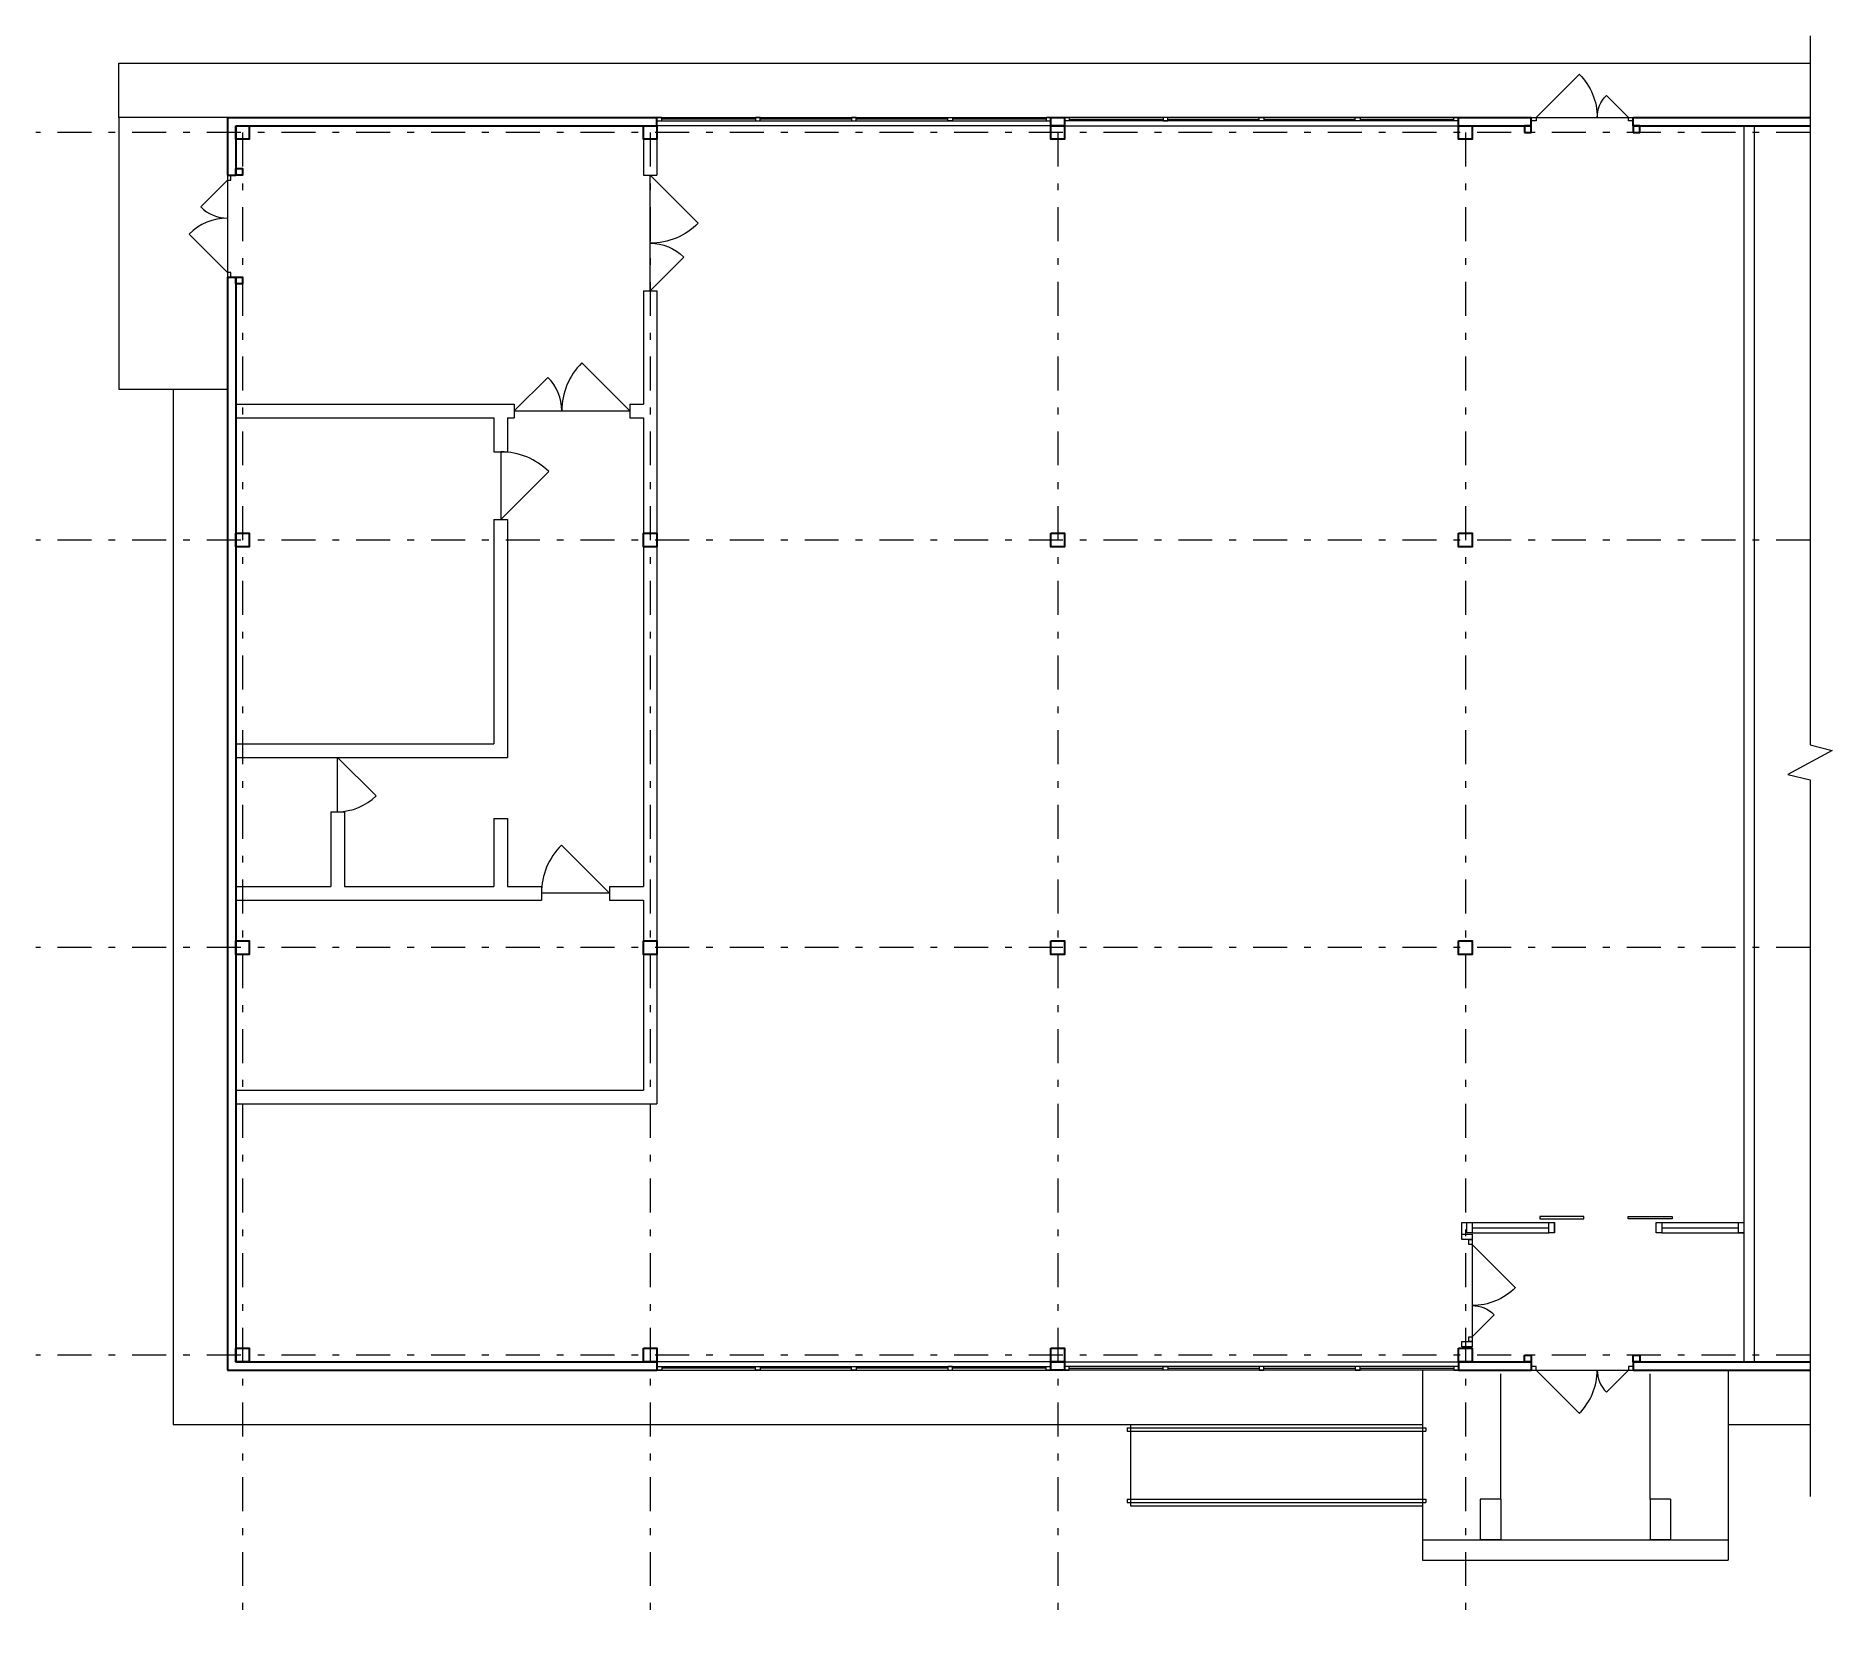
# Model space of a CAD drawing. Header units: metres. Extents: x 1.4 to 27.8, y 14.1 to 37.5.
import ezdxf

# ---------------------------------------------------------------- set-up
doc = ezdxf.new("R2010")
doc.units = ezdxf.units.M
doc.header["$MEASUREMENT"] = 0
doc.linetypes.add('( Dashdot )', pattern=[1.001, 0.5, -0.25, 0.001, -0.25])
doc.linetypes.add('DGN Style 3', pattern=[2.577698, 1.841213, -0.736485])

msp = doc.modelspace()

# ---------------------------------------------------------------- linework, layer by layer
at = {"color": 7, "linetype": 'Continuous', "lineweight": 0}
for p, q in [((27.47, 37.47), (27.47, 27.035)), ((2.575, 36.268), (2.575, 37.068)), ((2.575, 37.068), (27.47, 37.068)), ((4.175, 36.268), (2.575, 36.268)), ((2.575, 36.268), (2.575, 32.268)), ((11.945, 36.243), (10.565, 36.243)), ((13.36, 36.243), (12.015, 36.243)), ((14.775, 36.243), (13.43, 36.243)), ((16.225, 36.243), (14.845, 36.243)), ((16.565, 36.243), (17.945, 36.243)), ((18.015, 36.243), (19.36, 36.243)), ((19.43, 36.243), (20.775, 36.243)), ((20.845, 36.243), (22.225, 36.243)), ((23.435, 36.268), (24.795, 36.268)), ((10.565, 36.218), (16.225, 36.218)), ((22.225, 36.218), (16.565, 36.218)), ((4.175, 35.348), (4.175, 33.988)), ((10.395, 33.718), (10.395, 35.418)), ((10.395, 35.418), (11.103, 34.711)), ((10.395, 33.718), (10.89, 34.213)), ((10.095, 31.948), (9.388, 32.655)), ((2.575, 32.268), (4.175, 32.268)), ((3.375, 32.268), (3.375, 17.028)), ((8.395, 31.948), (8.89, 32.443)), ((8.395, 31.948), (10.095, 31.948)), ((8.195, 31.348), (8.195, 30.348)), ((8.195, 30.348), (8.903, 31.055)), ((27.47, 27.035), (27.793, 26.949)), ((5.795, 26.048), (5.795, 26.848)), ((5.795, 26.848), (6.361, 26.282)), ((27.793, 26.949), (27.142, 26.598)), ((27.142, 26.598), (27.47, 26.519)), ((27.47, 26.519), (27.47, 15.968)), ((9.795, 24.848), (9.088, 25.555)), ((9.795, 24.848), (8.795, 24.848)), ((22.345, 19.998), (23.625, 19.998)), ((22.345, 19.768), (22.345, 19.998)), ((22.495, 19.923), (23.625, 19.923)), ((25.285, 19.998), (26.495, 19.998)), ((25.285, 19.923), (26.415, 19.923)), ((22.495, 19.678), (22.495, 18.318)), ((10.565, 17.878), (16.225, 17.878)), ((11.945, 17.853), (10.565, 17.853)), ((13.36, 17.853), (12.015, 17.853)), ((14.775, 17.853), (13.43, 17.853)), ((16.225, 17.853), (14.845, 17.853)), ((22.225, 17.878), (16.565, 17.878)), ((16.565, 17.853), (17.945, 17.853)), ((18.015, 17.853), (19.36, 17.853)), ((19.43, 17.853), (20.775, 17.853)), ((20.845, 17.853), (22.225, 17.853)), ((21.765, 17.828), (21.765, 15.028)), ((23.435, 17.828), (24.795, 17.828)), ((26.265, 17.828), (26.265, 15.028)), ((3.375, 17.028), (21.765, 17.028)), ((17.415, 16.978), (21.815, 16.978)), ((17.415, 16.978), (17.415, 16.928)), ((17.415, 16.928), (21.815, 16.928)), ((17.465, 17.028), (17.465, 15.828)), ((21.815, 16.978), (21.815, 16.928)), ((26.265, 17.028), (27.47, 17.028)), ((17.415, 15.928), (21.815, 15.928)), ((17.415, 15.928), (17.415, 15.878)), ((17.415, 15.878), (21.815, 15.878)), ((21.815, 15.928), (21.815, 15.878)), ((17.465, 15.828), (21.765, 15.828)), ((21.765, 15.328), (26.265, 15.328)), ((21.765, 15.028), (26.265, 15.028))]:
    msp.add_line(p, q, dxfattribs=at)
at = {"color": 7, "linetype": 'Continuous', "lineweight": 13}
for p, q in [((23.435, 36.268), (24.073, 36.905)), ((24.795, 36.268), (24.471, 36.592)), ((26.495, 36.148), (26.495, 30.248)), ((26.645, 36.148), (26.645, 30.248)), ((10.295, 35.948), (10.295, 35.418)), ((10.495, 35.948), (10.495, 35.418)), ((4.175, 35.348), (3.779, 34.952)), ((10.295, 35.418), (10.495, 35.418)), ((4.175, 33.988), (3.61, 34.553)), ((10.295, 33.718), (10.495, 33.718)), ((10.295, 33.718), (10.295, 32.048)), ((10.495, 33.718), (10.495, 21.748)), ((4.295, 32.048), (8.395, 32.048)), ((8.395, 32.048), (8.395, 31.848)), ((10.095, 32.048), (10.095, 31.848)), ((10.095, 32.048), (10.295, 32.048)), ((4.295, 31.848), (8.095, 31.848)), ((8.095, 31.848), (8.095, 31.348)), ((8.295, 31.848), (8.395, 31.848)), ((8.295, 31.848), (8.295, 31.348)), ((10.095, 31.848), (10.295, 31.848)), ((10.295, 31.848), (10.295, 24.948)), ((8.095, 31.348), (8.295, 31.348)), ((8.095, 30.348), (8.295, 30.348)), ((8.095, 30.348), (8.095, 27.048)), ((8.295, 30.348), (8.295, 26.848)), ((26.495, 30.248), (26.495, 17.948)), ((26.645, 30.248), (26.645, 17.948)), ((4.295, 27.048), (8.095, 27.048)), ((4.295, 26.848), (8.295, 26.848)), ((5.695, 26.048), (5.695, 24.948)), ((5.695, 26.048), (5.895, 26.048)), ((5.895, 26.048), (5.895, 24.948)), ((8.095, 25.948), (8.095, 24.948)), ((8.095, 25.948), (8.295, 25.948)), ((8.295, 25.948), (8.295, 24.948)), ((4.295, 24.948), (5.695, 24.948)), ((5.895, 24.948), (8.095, 24.948)), ((8.295, 24.948), (8.795, 24.948)), ((8.795, 24.948), (8.795, 24.748)), ((9.795, 24.948), (9.795, 24.748)), ((9.795, 24.948), (10.295, 24.948)), ((4.295, 24.748), (8.795, 24.748)), ((9.795, 24.748), (10.295, 24.748)), ((10.295, 24.748), (10.295, 21.948)), ((4.295, 21.948), (10.295, 21.948)), ((4.295, 21.748), (10.495, 21.748)), ((22.495, 19.848), (23.625, 19.848)), ((23.705, 19.848), (23.705, 19.998)), ((25.205, 19.848), (25.205, 19.998)), ((25.285, 19.848), (26.495, 19.848)), ((22.495, 19.678), (23.133, 19.04)), ((22.495, 18.318), (22.82, 18.642)), ((23.435, 17.828), (24.073, 17.19)), ((24.795, 17.828), (24.471, 17.503))]:
    msp.add_line(p, q, dxfattribs=at)
at = {"color": 7, "linetype": 'Continuous', "lineweight": 30}
for p, q in [((4.175, 36.268), (10.495, 36.268)), ((4.175, 36.268), (4.175, 35.418)), ((10.495, 36.148), (10.495, 36.268)), ((22.295, 36.148), (22.295, 36.268)), ((22.295, 36.268), (23.365, 36.268)), ((23.365, 36.148), (23.365, 36.268)), ((24.865, 36.148), (24.865, 36.268)), ((24.865, 36.268), (27.47, 36.268)), ((4.295, 36.148), (10.495, 36.148)), ((4.295, 36.148), (4.295, 35.418)), ((22.295, 36.148), (23.365, 36.148)), ((24.865, 36.148), (27.47, 36.148)), ((4.175, 35.418), (4.295, 35.418)), ((4.175, 33.918), (4.295, 33.918)), ((4.175, 33.918), (4.175, 17.828)), ((4.295, 33.918), (4.295, 17.948)), ((4.175, 17.828), (10.495, 17.828)), ((4.295, 17.948), (10.495, 17.948)), ((10.495, 17.948), (10.495, 17.828)), ((22.295, 17.948), (23.365, 17.948)), ((22.295, 17.948), (22.295, 17.828)), ((22.295, 17.828), (23.365, 17.828)), ((23.365, 17.948), (23.365, 17.828)), ((24.865, 17.948), (24.865, 17.828)), ((24.865, 17.948), (27.47, 17.948)), ((24.865, 17.828), (27.47, 17.828))]:
    msp.add_line(p, q, dxfattribs=at)
at = {"color": 1, "linetype": '( Dashdot )', "lineweight": 0}
for p, q in [((27.47, 36.048), (1.354, 36.048)), ((4.395, 36.048), (4.395, 14.146)), ((10.395, 36.048), (10.395, 14.146)), ((16.395, 36.048), (16.395, 14.146)), ((22.395, 36.048), (22.395, 14.146)), ((27.47, 30.048), (1.354, 30.048)), ((27.47, 24.048), (1.354, 24.048)), ((27.47, 18.048), (1.354, 18.048))]:
    msp.add_line(p, q, dxfattribs=at)
at = {"color": 7, "linetype": 'DGN Style 3', "lineweight": 13}
for p, q in [((22.915, 15.928), (22.915, 17.828)), ((25.115, 15.928), (25.115, 17.828))]:
    msp.add_line(p, q, dxfattribs=at)
at = {"linetype": 'Continuous', "lineweight": 13}
for p, q in [((22.615, 15.928), (22.615, 15.328)), ((22.915, 15.928), (22.615, 15.928)), ((22.915, 15.928), (22.915, 15.328)), ((25.115, 15.928), (25.115, 15.328)), ((25.415, 15.928), (25.115, 15.928)), ((25.415, 15.928), (25.415, 15.328)), ((22.915, 15.328), (22.615, 15.328)), ((25.415, 15.328), (25.115, 15.328))]:
    msp.add_line(p, q, dxfattribs=at)
at = {"color": 7, "linetype": 'Continuous', "lineweight": 0, "extrusion": (0, 0, -1)}
for centre, radius, start, end in [((-23.435, 36.268), 0.901, 135, 180), ((-24.795, 36.268), 0.459, 0, 45), ((-10.395, 35.418), 1, 225, 270), ((-10.395, 33.718), 0.7, 90, 135), ((-22.495, 19.678), 0.901, 225, 270), ((-22.495, 18.318), 0.459, 90, 135)]:
    msp.add_arc(centre, radius, start, end, dxfattribs=at)
at = {"color": 7, "linetype": 'Continuous', "lineweight": 0}
for centre, radius, start, end in [((4.175, 35.348), 0.56, 225, 270), ((4.175, 33.988), 0.8, 90, 135), ((10.095, 31.948), 1, 135, 180), ((8.395, 31.948), 0.7, 0, 45), ((8.195, 30.348), 1, 45, 90), ((5.795, 26.848), 0.8, 270, 315), ((9.795, 24.848), 1, 135, 180), ((23.435, 17.828), 0.901, 315, 0), ((24.795, 17.828), 0.459, 180, 225)]:
    msp.add_arc(centre, radius, start, end, dxfattribs=at)
for points in [[(10.495, 36.268), (16.295, 36.268), (16.295, 36.148), (10.495, 36.148)], [(16.495, 36.148), (22.295, 36.148), (22.295, 36.268), (16.495, 36.268)], [(10.495, 17.828), (16.295, 17.828), (16.295, 17.948), (10.495, 17.948)], [(16.495, 17.948), (22.295, 17.948), (22.295, 17.828), (16.495, 17.828)]]:
    msp.add_3dface(points, dxfattribs=at)
at = {"color": 7, "linetype": 'Continuous', "lineweight": 13}
for points in [[(10.495, 36.268), (10.495, 36.218), (10.565, 36.218), (10.565, 36.268)], [(11.945, 36.268), (11.945, 36.218), (12.015, 36.218), (12.015, 36.268)], [(13.36, 36.268), (13.36, 36.218), (13.43, 36.218), (13.43, 36.268)], [(14.845, 36.268), (14.845, 36.218), (14.775, 36.218), (14.775, 36.268)], [(16.225, 36.268), (16.225, 36.218), (16.295, 36.218), (16.295, 36.268)], [(16.565, 36.268), (16.565, 36.218), (16.495, 36.218), (16.495, 36.268)], [(17.945, 36.268), (17.945, 36.218), (18.015, 36.218), (18.015, 36.268)], [(19.43, 36.268), (19.43, 36.218), (19.36, 36.218), (19.36, 36.268)], [(20.845, 36.268), (20.845, 36.218), (20.775, 36.218), (20.775, 36.268)], [(22.295, 36.268), (22.295, 36.218), (22.225, 36.218), (22.225, 36.268)], [(23.435, 36.268), (23.435, 36.218), (23.365, 36.218), (23.365, 36.268)], [(24.865, 36.268), (24.865, 36.218), (24.795, 36.218), (24.795, 36.268)], [(4.225, 35.418), (4.175, 35.418), (4.175, 35.348), (4.225, 35.348)], [(4.225, 33.988), (4.175, 33.988), (4.175, 33.918), (4.225, 33.918)], [(22.415, 19.848), (22.415, 19.998), (22.495, 19.998), (22.495, 19.848)], [(24.139, 20.089), (23.489, 20.089), (23.489, 20.054), (24.139, 20.054)], [(23.625, 19.848), (23.625, 19.998), (23.705, 19.998), (23.705, 19.848)], [(24.789, 20.089), (25.439, 20.089), (25.439, 20.054), (24.789, 20.054)], [(25.205, 19.848), (25.205, 19.998), (25.285, 19.998), (25.285, 19.848)], [(26.415, 19.848), (26.415, 19.998), (26.495, 19.998), (26.495, 19.848)], [(22.345, 19.828), (22.495, 19.828), (22.495, 19.748), (22.345, 19.748)], [(22.495, 19.678), (22.445, 19.678), (22.445, 19.748), (22.495, 19.748)], [(22.345, 18.248), (22.495, 18.248), (22.495, 18.168), (22.345, 18.168)], [(22.495, 18.248), (22.445, 18.248), (22.445, 18.318), (22.495, 18.318)], [(10.495, 17.828), (10.495, 17.878), (10.565, 17.878), (10.565, 17.828)], [(11.945, 17.828), (11.945, 17.878), (12.015, 17.878), (12.015, 17.828)], [(13.36, 17.828), (13.36, 17.878), (13.43, 17.878), (13.43, 17.828)], [(14.845, 17.828), (14.845, 17.878), (14.775, 17.878), (14.775, 17.828)], [(16.225, 17.828), (16.225, 17.878), (16.295, 17.878), (16.295, 17.828)], [(16.565, 17.828), (16.565, 17.878), (16.495, 17.878), (16.495, 17.828)], [(17.945, 17.828), (17.945, 17.878), (18.015, 17.878), (18.015, 17.828)], [(19.43, 17.828), (19.43, 17.878), (19.36, 17.878), (19.36, 17.828)], [(20.845, 17.828), (20.845, 17.878), (20.775, 17.878), (20.775, 17.828)], [(22.295, 17.828), (22.295, 17.878), (22.225, 17.878), (22.225, 17.828)], [(23.435, 17.828), (23.435, 17.878), (23.365, 17.878), (23.365, 17.828)], [(24.865, 17.828), (24.865, 17.878), (24.795, 17.878), (24.795, 17.828)]]:
    msp.add_3dface(points, dxfattribs=at)
at = {"color": 7, "linetype": 'Continuous', "lineweight": 30}
for points in [[(16.295, 36.268), (16.495, 36.268), (16.495, 36.148), (16.295, 36.148)], [(4.295, 36.148), (4.495, 36.148), (4.495, 35.948), (4.295, 35.948)], [(10.295, 36.148), (10.495, 36.148), (10.495, 35.948), (10.295, 35.948)], [(16.295, 36.148), (16.495, 36.148), (16.495, 35.948), (16.295, 35.948)], [(22.295, 36.148), (22.495, 36.148), (22.495, 35.948), (22.295, 35.948)], [(23.265, 36.048), (23.365, 36.048), (23.365, 36.148), (23.265, 36.148)], [(24.865, 36.048), (24.965, 36.048), (24.965, 36.148), (24.865, 36.148)], [(4.295, 35.518), (4.395, 35.518), (4.395, 35.418), (4.295, 35.418)], [(4.295, 33.918), (4.395, 33.918), (4.395, 33.818), (4.295, 33.818)], [(4.295, 30.148), (4.495, 30.148), (4.495, 29.948), (4.295, 29.948)], [(10.295, 30.148), (10.495, 30.148), (10.495, 29.948), (10.295, 29.948)], [(16.295, 30.148), (16.495, 30.148), (16.495, 29.948), (16.295, 29.948)], [(22.295, 30.148), (22.495, 30.148), (22.495, 29.948), (22.295, 29.948)], [(4.295, 24.148), (4.495, 24.148), (4.495, 23.948), (4.295, 23.948)], [(10.295, 24.148), (10.495, 24.148), (10.495, 23.948), (10.295, 23.948)], [(16.295, 24.148), (16.495, 24.148), (16.495, 23.948), (16.295, 23.948)], [(22.295, 24.148), (22.495, 24.148), (22.495, 23.948), (22.295, 23.948)], [(4.295, 18.148), (4.495, 18.148), (4.495, 17.948), (4.295, 17.948)], [(10.295, 18.148), (10.495, 18.148), (10.495, 17.948), (10.295, 17.948)], [(16.295, 18.148), (16.495, 18.148), (16.495, 17.948), (16.295, 17.948)], [(22.295, 18.148), (22.495, 18.148), (22.495, 17.948), (22.295, 17.948)], [(23.265, 18.048), (23.365, 18.048), (23.365, 17.948), (23.265, 17.948)], [(24.865, 18.048), (24.965, 18.048), (24.965, 17.948), (24.865, 17.948)], [(16.295, 17.948), (16.495, 17.948), (16.495, 17.828), (16.295, 17.828)]]:
    msp.add_3dface(points, dxfattribs=at)

doc.saveas('drawing.dxf')
